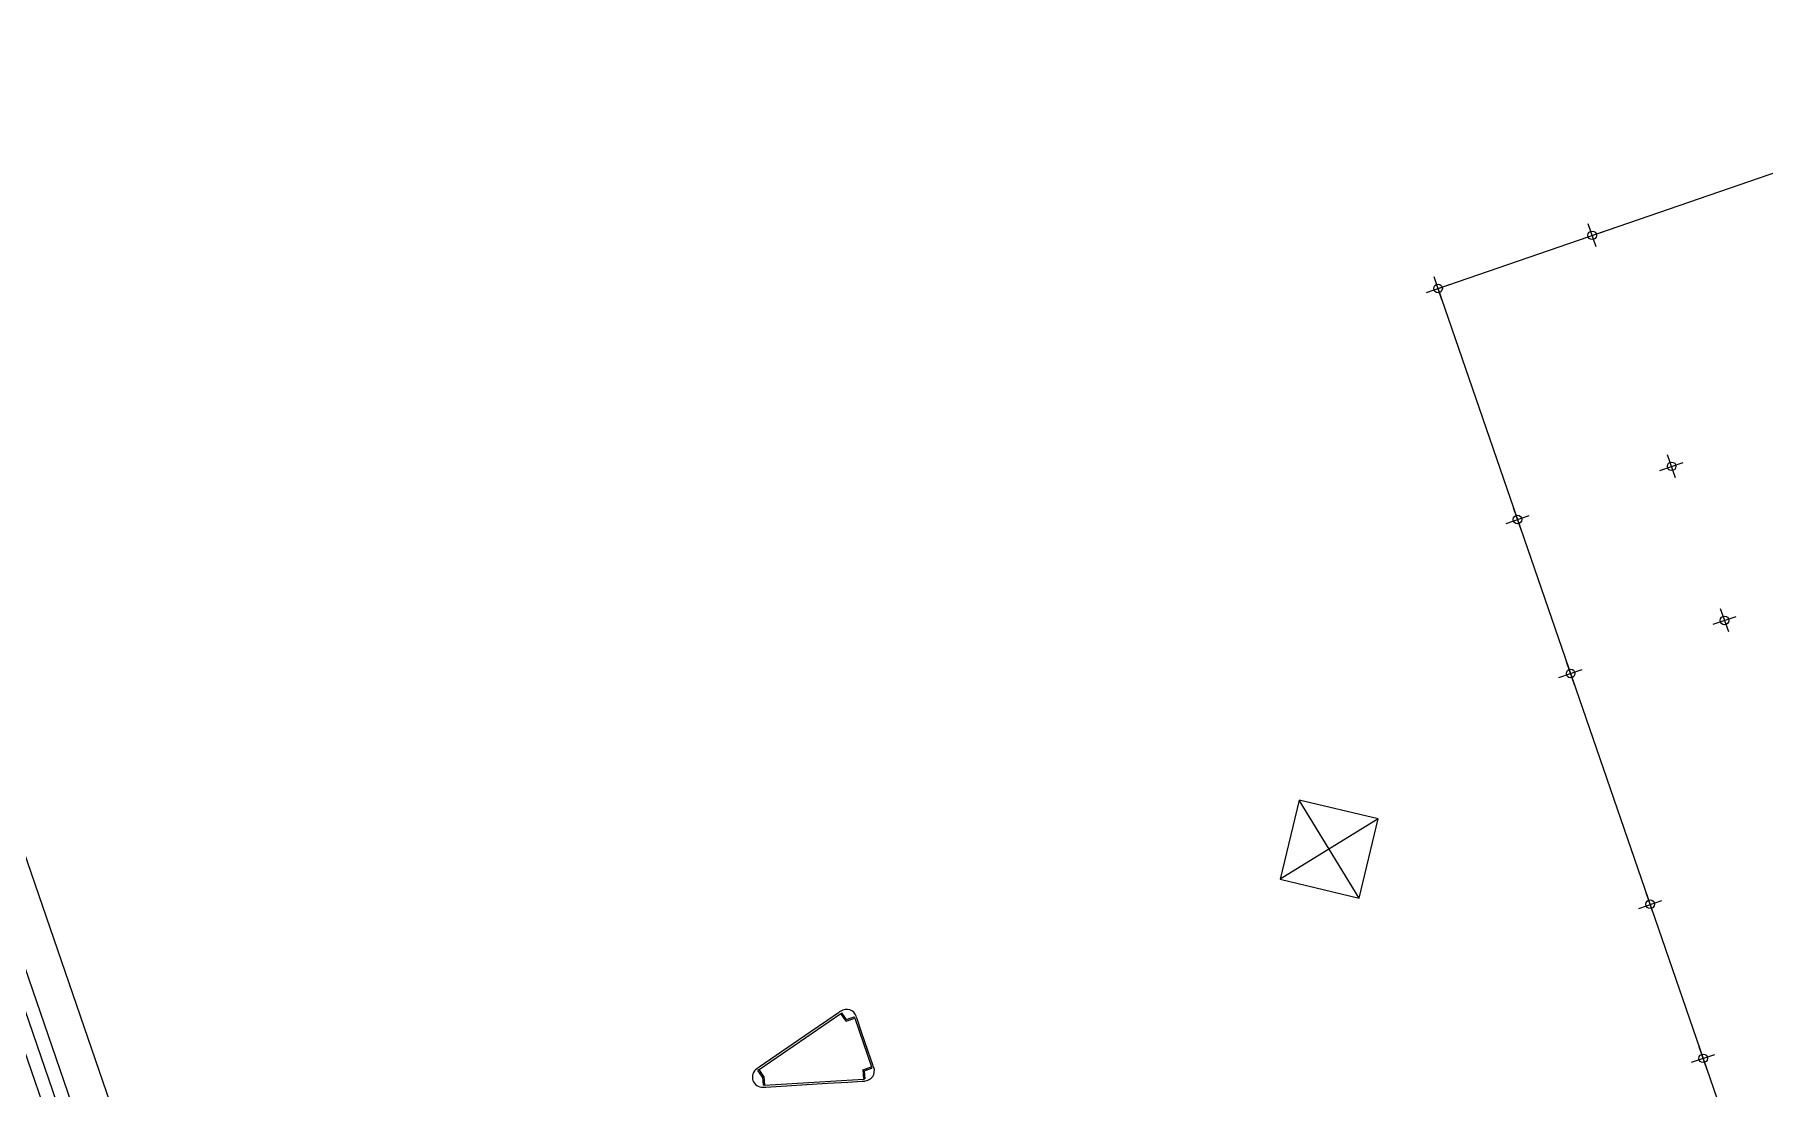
# Model space of a CAD drawing. Extents: x 809431 to 809707, y 818703 to 819368.
# Drawn here: x 809490.15 to 809502.89, y 819271.11 to 819278.87 of the extents above; entities that cross this region are included whole.
import ezdxf

# ---------------------------------------------------------------- set-up
doc = ezdxf.new("R2010")
doc.units = 0
for name, color, linetype in [('1', 7, 'Continuous'), ('Esc', 7, 'Continuous'), ('MAJ082__', 7, 'Continuous'), ('MAJ341__', 7, 'Continuous'), ('MAJ430_B', 7, 'Continuous')]:
    doc.layers.add(name, color=color, linetype=linetype)

msp = doc.modelspace()

# ---------------------------------------------------------------- linework, layer by layer
at = {"layer": '1'}
for p, q in [((809495.486, 819271.247), (809496.088, 819271.66)), ((809496.088, 819271.66), (809496.096, 819271.665)), ((809496.126, 819271.604), (809496.088, 819271.66)), ((809496.094, 819271.651), (809496.108, 819271.629)), ((809496.13, 819271.616), (809496.096, 819271.665)), ((809496.126, 819271.604), (809496.19, 819271.626)), ((809496.13, 819271.616), (809496.186, 819271.636)), ((809496.152, 819271.624), (809496.144, 819271.621)), ((809496.152, 819271.624), (809496.144, 819271.621)), ((809496.178, 819271.633), (809496.186, 819271.636)), ((809496.178, 819271.633), (809496.186, 819271.636)), ((809496.19, 819271.626), (809496.186, 819271.636)), ((809496.19, 819271.626), (809496.313, 819271.267)), ((809495.486, 819271.247), (809495.477, 819271.241)), ((809495.511, 819271.192), (809495.477, 819271.241)), ((809495.521, 819271.195), (809495.486, 819271.247)), ((809496.249, 819271.245), (809496.313, 819271.267)), ((809496.249, 819271.245), (809496.254, 819271.177)), ((809496.26, 819271.238), (809496.317, 819271.257)), ((809496.26, 819271.238), (809496.264, 819271.178)), ((809496.261, 819271.215), (809496.263, 819271.189)), ((809496.282, 819271.245), (809496.274, 819271.243)), ((809496.282, 819271.245), (809496.274, 819271.243)), ((809496.282, 819271.245), (809496.306, 819271.254)), ((809496.309, 819271.255), (809496.317, 819271.257)), ((809496.309, 819271.255), (809496.317, 819271.257)), ((809496.309, 819271.255), (809496.317, 819271.257)), ((809496.309, 819271.255), (809496.317, 819271.257)), ((809496.313, 819271.267), (809496.317, 819271.257)), ((809495.511, 819271.192), (809495.515, 819271.132)), ((809495.525, 819271.132), (809495.515, 819271.132)), ((809495.521, 819271.195), (809495.525, 819271.132)), ((809495.525, 819271.132), (809496.254, 819271.177)), ((809496.254, 819271.177), (809496.264, 819271.178))]:
    msp.add_line(p, q, dxfattribs=at)
for points in [[(809496.071, 819271.666), (809495.984, 819271.607), (809495.861, 819271.522), (809495.485, 819271.265), (809495.477, 819271.259), (809495.469, 819271.253)], [(809496.087, 819271.678), (809496.078, 819271.672), (809496.071, 819271.666)], [(809496.331, 819271.262), (809496.327, 819271.273), (809496.324, 819271.281), (809496.29, 819271.38), (809496.241, 819271.522), (809496.207, 819271.621), (809496.204, 819271.63), (809496.201, 819271.64)], [(809495.516, 819271.117), (809495.527, 819271.117), (809495.536, 819271.118), (809495.99, 819271.146), (809496.14, 819271.155), (809496.245, 819271.162), (809496.254, 819271.162), (809496.265, 819271.163)]]:
    msp.add_lwpolyline(points, dxfattribs=at)
for centre, start, end in [((809496.13, 819271.616), 19, 124.466), ((809495.511, 819271.192), 124.4657, 199), ((809496.26, 819271.238), 273.534, 19), ((809495.511, 819271.192), 199, 273.5343)]:
    msp.add_arc(centre, 0.075, start, end, dxfattribs=at)
at = {"layer": 'Esc'}
for p, q in [((809499.752, 819243.589), (809477.825, 819307.274)), ((809477.92, 819307.307), (809499.991, 819243.2)), ((809500.112, 819243.69), (809478.314, 819306.994)), ((809499.897, 819243.168), (809477.97, 819306.853)), ((809477.923, 819306.674), (809499.605, 819243.701))]:
    msp.add_line(p, q, dxfattribs=at)
at = {"layer": 'MAJ082__'}
msp.add_lwpolyline([(809500.487, 819277.003), (809505.593, 819278.761), (809508.132, 819271.386), (809503.026, 819269.628)], close=True, dxfattribs=at)
at = {"layer": 'MAJ341__'}
for p, q in [((809501.651, 819277.309), (809501.592, 819277.479)), ((809501.536, 819277.364), (809501.707, 819277.423)), ((809500.516, 819276.918), (809500.458, 819277.088)), ((809500.402, 819276.974), (809500.572, 819277.032)), ((809502.122, 819275.662), (809502.293, 819275.721)), ((809502.237, 819275.607), (809502.178, 819275.777)), ((809500.988, 819275.272), (809501.158, 819275.33)), ((809501.102, 819275.216), (809501.044, 819275.386)), ((809502.513, 819274.528), (809502.683, 819274.586)), ((809502.628, 819274.472), (809502.569, 819274.642)), ((809501.378, 819274.137), (809501.549, 819274.196)), ((809501.493, 819274.081), (809501.434, 819274.252)), ((809501.965, 819272.435), (809502.135, 819272.494)), ((809502.079, 819272.379), (809502.02, 819272.55)), ((809502.355, 819271.301), (809502.525, 819271.359)), ((809502.47, 819271.245), (809502.411, 819271.415))]:
    msp.add_line(p, q, dxfattribs=at)
for centre in [(809501.622, 819277.394), (809500.487, 819277.003), (809502.208, 819275.692), (809501.073, 819275.301), (809502.598, 819274.557), (809501.464, 819274.166), (809502.05, 819272.465), (809502.44, 819271.33)]:
    msp.add_circle(centre, 0.0317, dxfattribs=at)
at = {"layer": 'MAJ430_B'}
for p, q in [((809499.907, 819272.51), (809499.463, 819273.233)), ((809500.046, 819273.094), (809499.324, 819272.649))]:
    msp.add_line(p, q, dxfattribs=at)
msp.add_lwpolyline([(809499.463, 819273.233), (809499.324, 819272.649), (809499.907, 819272.51), (809500.046, 819273.094)], close=True, dxfattribs=at)

doc.saveas('drawing.dxf')
